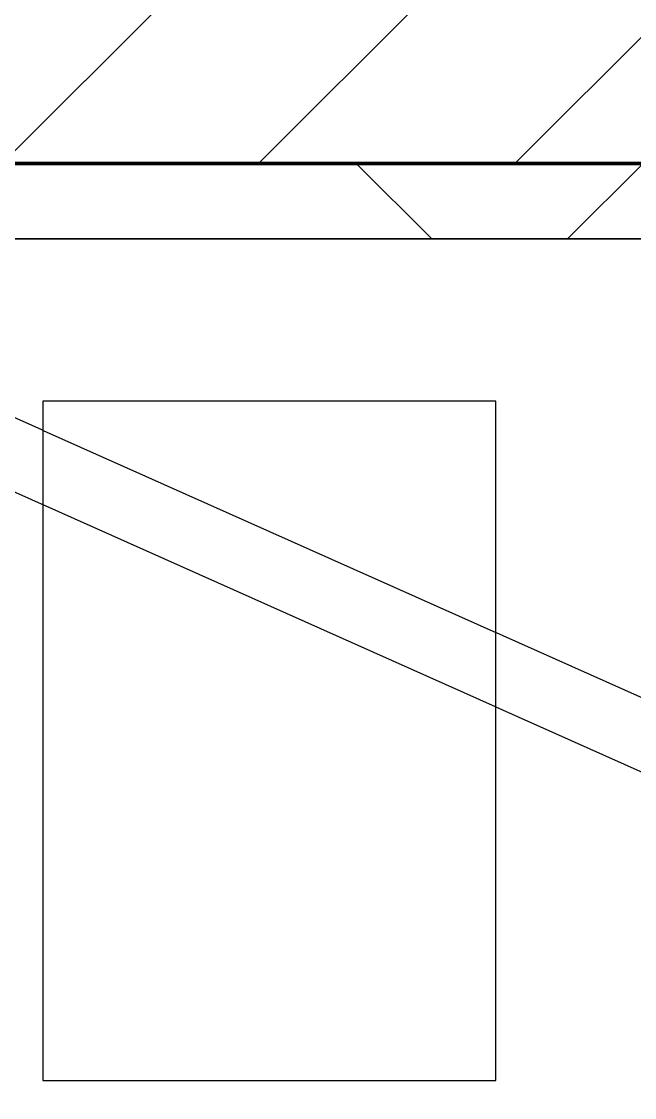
# Model space of a CAD drawing. Header units: millimetres. Extents: x -853228 to -744682, y -17776 to 32484.
# Drawn here: x -826146 to -825741, y 7325 to 8038 of the extents above; entities that cross this region are included whole.
import ezdxf
from ezdxf.xclip import XClip

# ---------------------------------------------------------------- set-up
doc = ezdxf.new("R2010")
doc.units = ezdxf.units.MM
doc.header["$XCLIPFRAME"] = 0
doc.layers.add('000 - WIPEOUT', color=250, linetype='Continuous')
doc.layers.add('A11_ALU.SOLID SHEET', color=2, linetype='Continuous')
for name, color, linetype, lineweight in [('A-DOOR-E', 2, 'Continuous', 25), ('A-GLAZ-CURT', 2, 'Continuous', 9), ('A-WALL', 5, 'Continuous', 35), ('A-WALL-FNSH', 2, 'Continuous', 35), ('A-WALL-PATT', 1, 'Continuous', 9)]:
    doc.layers.add(name, color=color, linetype=linetype, lineweight=lineweight)

# ---------------------------------------------------------------- blocks, each defined once
blk = doc.blocks.new('DPA_AC-SG-PI - A1_1200x1300 mm-9434749-4281-01 ENLARGED LOWER PLATFORM LEVEL - REFLECTED CEILING PLAN - SHEET 2')
at = {"layer": 'A-DOOR-E'}
for p, q in [((-556.64, 29.95), (494.88, -439.85)), ((476.52, -480.94), (-575, -11.13))]:
    blk.add_line(p, q, dxfattribs=at)
blk = doc.blocks.new('PPLS-PP19_Custom Tile Pattern - Custom Tile Pattern-V51-4281-01 ENLARGED LOWER PLATFORM LEVEL - REFLECTED CEILING PLAN - SHEET 2')
at = {"layer": 'A-GLAZ-CURT'}
for p, q in [((-300, 0), (300, 0)), ((300, 0), (-300, 0)), ((195.99, 0), (213.31, 0)), ((213.31, 0), (195.99, 0)), ((230.06, 0), (300, 0)), ((-300, -50), (300, -50)), ((300, -50), (-300, -50))]:
    blk.add_line(p, q, dxfattribs=at)
for points, knots in [([(70.61, 0), (66.16, 0), (55.8, 0), (39.61, 0), (24.74, 0), (2.64, 0), (-17.84, 0), (-30.57, 0), (-31.82, 0), (-32, 0)], [-4647.237329, -4647.237329, -4647.237329, -4647.237329, -4326.416877, -4098.545751, -3766.694881, -3333.063701, -2994.501669, -2698.150104, -2614.070998, -2614.070998, -2614.070998, -2614.070998]), ([(-26.21, 0), (-22.74, 0), (-13.45, 0), (8.61, 0), (15.02, 0), (22.91, 0), (31, 0), (39.04, 0), (51.19, 0), (58.74, 0), (61.34, 0), (61.45, 0)], [-3103.762961, -3103.762961, -3103.762961, -3103.762961, -2864.387349, -2439.246196, -2084.094819, -1956.422387, -1818.904206, -1645.594513, -1443.202566, -1228.752106, -1120.932285, -1120.932285, -1120.932285, -1120.932285]), ([(-25.4, 0), (-24.28, 0), (-14.75, 0), (8.83, 0), (43.36, 0), (70.92, 0), (82.12, 0), (83.66, 0)], [-5933.180103, -5933.180103, -5933.180103, -5933.180103, -5862.463379, -5340.621928, -4573.028122, -4094.177415, -3869.465285, -3869.465285, -3869.465285, -3869.465285]), ([(103.09, 0), (101.08, 0), (86.31, 0), (63.34, 0), (35.84, 0), (12, 0), (3.08, 0), (-1.67, 0), (-2.25, 0)], [-375.435014, -375.435014, -375.435014, -375.435014, -369.147452, -330.153101, -307.516438, -285.83788, -246.234814, -234.646884, -234.646884, -234.646884, -234.646884]), ([(27.44, 0), (27.9, 0), (29.54, 0), (38.07, 0), (53.39, 0), (71.67, 0), (84.83, 0), (86.01, 0), (92.51, 0), (94.33, 0)], [-5037.309798, -5037.309798, -5037.309798, -5037.309798, -4887.603822, -4705.298446, -4353.683244, -3960.84581, -3759.045785, -3336.541051, -2783.776468, -2783.776468, -2783.776468, -2783.776468]), ([(136.44, 0), (121.66, 0), (86.93, 0), (51.16, 0), (31.18, 0)], [-106.750556, -106.750556, -106.750556, -106.750556, -59.610984, 0, 0, 0, 0]), ([(42.73, 0), (56.49, 0), (79.84, 0), (102.59, 0), (111.35, 0)], [-389.350667, -389.350667, -389.350667, -389.350667, -346.313304, -319.001686, -319.001686, -319.001686, -319.001686]), ([(42.73, 0), (44.3, 0), (52.29, 0), (71.92, 0), (95.67, 0), (108.31, 0), (111.66, 0)], [-123.797213, -123.797213, -123.797213, -123.797213, -118.513713, -97.899267, -63.759246, -52.635709, -52.635709, -52.635709, -52.635709]), ([(76.63, 0), (74.8, 0), (67.65, 0), (55.99, 0), (46.37, 0), (42.84, 0)], [-3095.572228, -3095.572228, -3095.572228, -3095.572228, -2950.589685, -2634.532728, -2450.661347, -2450.661347, -2450.661347, -2450.661347]), ([(42.93, 0), (43.4, 0), (50.63, 0), (64.79, 0), (89.22, 0), (104.92, 0), (110.97, 0)], [-307.218636, -307.218636, -307.218636, -307.218636, -305.899624, -287.17622, -249.500363, -218.659988, -218.659988, -218.659988, -218.659988]), ([(42.94, 0), (44.21, 0), (48.33, 0), (57.76, 0), (64.47, 0), (72.74, 0), (75.22, 0), (76.03, 0), (76.21, 0)], [-968.174444, -968.174444, -968.174444, -968.174444, -901.315459, -753.071572, -495.328968, -421.953223, -334.951786, -290.452333, -290.452333, -290.452333, -290.452333]), ([(111.41, 0), (109.32, 0), (96.29, 0), (76.86, 0), (57.82, 0), (47.66, 0), (44.47, 0), (43.24, 0)], [-410.537058, -410.537058, -410.537058, -410.537058, -401.860199, -357.622665, -341.267687, -334.000314, -329.358298, -329.358298, -329.358298, -329.358298]), ([(110.97, 0), (108.77, 0), (103.7, 0), (92.38, 0), (85.59, 0), (74.4, 0), (62.26, 0), (52.41, 0), (47.08, 0), (43.44, 0)], [-7977.04013, -7977.04013, -7977.04013, -7977.04013, -7723.759874, -7531.75727, -7135.649961, -6924.452779, -6738.82075, -6548.303034, -6347.322254, -6347.322254, -6347.322254, -6347.322254]), ([(61.47, 0), (61.47, 0), (61.21, 0), (54.61, 0), (53.71, 0), (53.56, 0)], [-1113.311073, -1113.311073, -1113.311073, -1113.311073, -1096.402191, -891.204116, -747.28819, -747.28819, -747.28819, -747.28819]), ([(76.22, 0), (75.58, 0), (73.64, 0), (71.05, 0), (70.61, 0)], [-193.634889, -193.634889, -193.634889, -193.634889, -31.537676, 0, 0, 0, 0]), ([(94.4, 0), (94.4, 0), (94.64, 0), (99.11, 0), (105.9, 0), (110.42, 0), (111.57, 0)], [-2348.345796, -2348.345796, -2348.345796, -2348.345796, -2310.419338, -2233.599744, -2052.234781, -1988.411763, -1988.411763, -1988.411763, -1988.411763]), ([(129.02, 0), (129.02, 0), (124.41, 0), (122.35, 0), (114.96, 0), (108.04, 0), (103.09, 0)], [-35.386604, -35.386604, -35.386604, -35.386604, -31.430235, -22.807238, -15.488593, 0, 0, 0, 0]), ([(111.67, 0), (110.86, 0), (109.19, 0), (105.66, 0), (105.23, 0), (105.23, 0)], [-9092.110255, -9092.110255, -9092.110255, -9092.110255, -9012.77275, -8966.157302, -8929.495943, -8929.495943, -8929.495943, -8929.495943]), ([(105.26, 0), (105.52, 0), (108.26, 0), (110.05, 0), (110.63, 0)], [-8920.561005, -8920.561005, -8920.561005, -8920.561005, -8814.835624, -8749.011755, -8749.011755, -8749.011755, -8749.011755]), ([(111.67, 0), (120.43, 0), (129.38, 0), (138.28, 0), (138.53, 0)], [-318.671182, -318.671182, -318.671182, -318.671182, -291.370682, -290.5735, -290.5735, -290.5735, -290.5735]), ([(111.67, 0), (114.26, 0), (122.1, 0), (139.94, 0), (163.31, 0), (185.23, 0), (193.62, 0), (194.69, 0), (194.79, 0)], [-1986.462353, -1986.462353, -1986.462353, -1986.462353, -1843.028543, -1530.39897, -1095.004608, -529.74427, -295.064701, -265.121568, -265.121568, -265.121568, -265.121568]), ([(157.9, 0), (156.77, 0), (151.67, 0), (143.29, 0), (134.04, 0), (126.24, 0), (118.6, 0), (114.86, 0), (112.97, 0), (111.67, 0)], [-10292.955006, -10292.955006, -10292.955006, -10292.955006, -10098.273015, -9847.788484, -9677.714971, -9567.007022, -9453.21225, -9220.200448, -9092.249691, -9092.249691, -9092.249691, -9092.249691]), ([(168.37, 0), (167.68, 0), (162.47, 0), (148.01, 0), (123.12, 0), (111.68, 0)], [-543.375029, -543.375029, -543.375029, -543.375029, -530.793311, -458.593899, -410.911101, -410.911101, -410.911101, -410.911101]), ([(111.7, 0), (116.08, 0), (127.08, 0), (132.42, 0), (134.6, 0)], [-217.420416, -217.420416, -217.420416, -217.420416, -194.761443, -152.241002, -152.241002, -152.241002, -152.241002]), ([(114.39, 0), (114.2, 0), (113.5, 0), (112.52, 0), (111.73, 0)], [-8148.58938, -8148.58938, -8148.58938, -8148.58938, -8105.191388, -8007.207204, -8007.207204, -8007.207204, -8007.207204]), ([(112.31, 0), (116.23, 0), (121.57, 0), (128.63, 0), (128.95, 0)], [-51.921864, -51.921864, -51.921864, -51.921864, -39.050993, -35.895543, -35.895543, -35.895543, -35.895543]), ([(128.58, 0), (128.8, 0), (130.16, 0), (139.26, 0), (152.67, 0), (161.24, 0), (162.19, 0), (162.75, 0)], [-633.326174, -633.326174, -633.326174, -633.326174, -627.736123, -618.981161, -602.094757, -592.980799, -581.414464, -581.414464, -581.414464, -581.414464]), ([(137.1, 0), (136, 0), (133.64, 0), (129.87, 0), (129.11, 0)], [-670.405967, -670.405967, -670.405967, -670.405967, -651.020627, -640.742133, -640.742133, -640.742133, -640.742133]), ([(193.8, 0), (193.33, 0), (190.11, 0), (183.13, 0), (171, 0), (161.95, 0), (161.28, 0), (158.35, 0), (157.85, 0), (157.77, 0)], [-11665.349007, -11665.349007, -11665.349007, -11665.349007, -11565.880756, -11105.624034, -10839.086983, -10768.332124, -10666.779182, -10580.760289, -10550.278881, -10550.278881, -10550.278881, -10550.278881]), ([(300, 0), (286.53, 0), (254.22, 0), (207.11, 0), (177.41, 0), (159.34, 0), (158.33, 0), (158.3, 0)], [-285.253232, -285.253232, -285.253232, -285.253232, -244.693688, -187.987675, -143.776725, -129.632772, -123.352749, -123.352749, -123.352749, -123.352749]), ([(159.07, 0), (159.13, 0), (160.84, 0), (165.21, 0), (174.15, 0), (185.98, 0), (208.82, 0), (219.42, 0), (230.06, 0)], [-115.643202, -115.643202, -115.643202, -115.643202, -114.681583, -87.660824, -65.295536, -41.623857, -24.459831, 0, 0, 0, 0]), ([(162.75, 0), (165.4, 0), (170.91, 0), (172.61, 0), (172.61, 0)], [-111.264224, -111.264224, -111.264224, -111.264224, -56.742688, -19.085662, -19.085662, -19.085662, -19.085662]), ([(247.1, 0), (246.76, 0), (245.04, 0), (238.34, 0), (226.56, 0), (221.1, 0), (200.27, 0), (182.99, 0), (174.27, 0), (169.67, 0), (168.99, 0)], [-9649.085549, -9649.085549, -9649.085549, -9649.085549, -9581.591397, -9406.094246, -9221.510254, -9016.44624, -8717.832359, -8253.978395, -8152.463617, -8069.855175, -8069.855175, -8069.855175, -8069.855175]), ([(215.22, 0), (214.62, 0), (210.55, 0), (203.98, 0), (187.54, 0), (175.3, 0), (169.49, 0)], [-203.825446, -203.825446, -203.825446, -203.825446, -198.527383, -184.406837, -162.427601, -142.916156, -142.916156, -142.916156, -142.916156]), ([(171.51, 0), (176.48, 0), (193.23, 0), (201.73, 0), (208.81, 0), (213.9, 0), (241.96, 0), (266.73, 0), (281.71, 0), (291.71, 0), (296.52, 0), (297.86, 0), (298.09, 0)], [-7971.819559, -7971.819559, -7971.819559, -7971.819559, -7784.112253, -7606.717214, -7289.299508, -7042.621073, -6582.165592, -6068.460911, -5766.029927, -5566.724884, -5280.360606, -5199.253518, -5199.253518, -5199.253518, -5199.253518]), ([(172.07, 0), (177.66, 0), (187.87, 0), (201.08, 0), (207.47, 0), (213.96, 0), (215.11, 0)], [-255.364076, -255.364076, -255.364076, -255.364076, -237.955587, -223.92608, -215.862851, -208.75215, -208.75215, -208.75215, -208.75215]), ([(300, 0), (288.22, 0), (262, 0), (230.43, 0), (219.94, 0), (219.02, 0)], [-12528.858583, -12528.858583, -12528.858583, -12528.858583, -11905.454923, -11162.864862, -10856.732305, -10856.732305, -10856.732305, -10856.732305]), ([(219.9, 0), (220.86, 0), (227.84, 0), (242.06, 0), (246.54, 0), (246.96, 0)], [-10670.940496, -10670.940496, -10670.940496, -10670.940496, -10511.382485, -9925.173265, -9834.877357, -9834.877357, -9834.877357, -9834.877357]), ([(284.76, 0), (284.76, 0), (285.09, 0), (287.47, 0), (293.59, 0), (297.76, 0), (300, 0)], [-4110.630118, -4110.630118, -4110.630118, -4110.630118, -4053.389046, -3959.664717, -3862.421465, -3746.95702, -3746.95702, -3746.95702, -3746.95702]), ([(297.38, 0), (295.84, 0), (291.62, 0), (285.38, 0), (284.87, 0)], [-4803.172655, -4803.172655, -4803.172655, -4803.172655, -4358.271401, -4143.037883, -4143.037883, -4143.037883, -4143.037883])]:
    blk.add_open_spline(points, degree=3, knots=knots, dxfattribs=at)
for points in [[(80.35, 0), (79.57, 0), (78.27, 0), (76.63, 0)], [(84.06, 0), (83.48, 0), (82.41, 0), (81.72, 0)], [(112.42, 0), (112.89, 0), (113.25, 0), (113.59, 0)], [(168.74, 0), (168.74, 0), (169.81, 0), (171.51, 0)], [(195.11, 0), (194.91, 0), (194.44, 0), (193.8, 0)]]:
    blk.add_open_spline(points, degree=3, dxfattribs=at)
blk = doc.blocks.new('PPLS-PP19_Custom Tile Pattern - Custom Tile Pattern-V52-4281-01 ENLARGED LOWER PLATFORM LEVEL - REFLECTED CEILING PLAN - SHEET 2')
at = {"layer": 'A-GLAZ-CURT'}
for p, q in [((-300, 0), (133.65, 0)), ((133.65, 0), (-300, 0)), ((-293.07, 0), (-275.75, 0)), ((-275.75, 0), (-293.07, 0)), ((-222.32, 0), (-213.66, 0)), ((-213.66, 0), (-222.32, 0)), ((-212.55, 0), (-205, 0)), ((-205, 0), (-212.55, 0)), ((-300, -50), (245.56, -50)), ((245.56, -50), (-300, -50))]:
    blk.add_line(p, q, dxfattribs=at)
at = {"layer": 'A-GLAZ-CURT', "flags": 128}
for points in [[(-300, 0), (-291.56, 0), (-283.3, 0), (-275.2, 0), (-267.26, 0), (-259.45, 0), (-251.77, 0), (-244.2, 0), (-236.74, 0), (-229.36, 0), (-222.06, 0), (-214.83, 0), (-207.71, 0), (-200.76, 0), (-194.02, 0), (-187.54, 0), (-181.38, 0), (-175.58, 0), (-170.25, 0), (-165.64, 0), (-162.01, 0), (-159.53, 0), (-157.46, 0), (-154.52, 0), (-149.42, 0), (-141.84, 0), (-132.81, 0)], [(-134.16, 0), (-140.03, 0), (-145.5, 0), (-150.63, 0), (-155.53, 0), (-160.27, 0), (-164.95, 0), (-169.65, 0), (-174.47, 0), (-179.49, 0), (-184.81, 0), (-190.44, 0), (-196.37, 0), (-202.58, 0), (-209.04, 0), (-215.73, 0), (-222.63, 0), (-229.72, 0), (-236.97, 0), (-244.39, 0), (-251.96, 0), (-259.67, 0), (-267.51, 0), (-275.48, 0), (-283.55, 0), (-291.73, 0), (-300, 0)]]:
    blk.add_lwpolyline(points, dxfattribs=at)
at = {"layer": 'A-GLAZ-CURT'}
for points, knots in [([(-300, 0), (-284.65, 0), (-236.57, 0), (-185.68, 0), (-153.56, 0), (-143.85, 0)], [-5323.127839, -5323.127839, -5323.127839, -5323.127839, -4502.809032, -2700.551212, -1774.375946, -1774.375946, -1774.375946, -1774.375946]), ([(-212.55, 0), (-213.1, 0), (-234.56, 0), (-262.56, 0), (-294.48, 0), (-300, 0)], [-15168.26349, -15168.26349, -15168.26349, -15168.26349, -15131.813646, -13729.592194, -13439.944408, -13439.944408, -13439.944408, -13439.944408]), ([(-137.88, 0), (-140.56, 0), (-147.66, 0), (-147.69, 0), (-158.72, 0), (-174.02, 0), (-185.59, 0), (-209.77, 0), (-232.01, 0), (-255.22, 0), (-262.59, 0), (-264.9, 0), (-265.4, 0)], [-3187.727384, -3187.727384, -3187.727384, -3187.727384, -2919.378265, -2477.344047, -2237.412286, -2029.680487, -1755.085331, -1400.429864, -858.079193, -543.655514, -208.940337, 0, 0, 0, 0]), ([(-258.6, 0), (-257.91, 0), (-254.26, 0), (-241.25, 0), (-226.11, 0), (-216.2, 0), (-212.94, 0)], [-5722.54675, -5722.54675, -5722.54675, -5722.54675, -5657.471696, -5413.335975, -5017.494783, -4839.200608, -4839.200608, -4839.200608, -4839.200608]), ([(-213.59, 0), (-216.64, 0), (-222.26, 0), (-231.26, 0), (-233.46, 0), (-234, 0)], [-1138.186603, -1138.186603, -1138.186603, -1138.186603, -978.033455, -846.069444, -682.911962, -682.911962, -682.911962, -682.911962]), ([(-233.49, 0), (-233.44, 0), (-232.38, 0), (-230.74, 0), (-225.3, 0), (-223.63, 0)], [-455.274641, -455.274641, -455.274641, -455.274641, -440.605512, -119.536984, 0, 0, 0, 0]), ([(-223.63, 0), (-219.39, 0), (-206.17, 0), (-188.58, 0), (-169.02, 0), (-152.12, 0), (-136.84, 0), (-127.33, 0), (-124.19, 0), (-123.43, 0), (-123.28, 0)], [-5463.295695, -5463.295695, -5463.295695, -5463.295695, -5161.076232, -4739.070012, -4465.409639, -4149.119819, -3839.893365, -3647.167523, -3488.92562, -3439.852845, -3439.852845, -3439.852845, -3439.852845]), ([(-212.58, 0), (-209.53, 0), (-200.2, 0), (-185.8, 0), (-171.77, 0), (-158.7, 0), (-157.22, 0)], [-4832.723979, -4832.723979, -4832.723979, -4832.723979, -4666.091899, -4349.945572, -4000.813434, -3840.635403, -3840.635403, -3840.635403, -3840.635403]), ([(-143.59, 0), (-144.88, 0), (-149.96, 0), (-162.01, 0), (-177.91, 0), (-196.07, 0), (-207.48, 0), (-212.55, 0)], [-2385.047688, -2385.047688, -2385.047688, -2385.047688, -2308.929706, -2113.765672, -1763.376603, -1422.553702, -1156.301746, -1156.301746, -1156.301746, -1156.301746]), ([(-74.66, 0), (-76.99, 0), (-92.49, 0), (-133.57, 0), (-182.85, 0), (-211.88, 0)], [-19336.542563, -19336.542563, -19336.542563, -19336.542563, -18935.241197, -17136.203329, -15183.337975, -15183.337975, -15183.337975, -15183.337975]), ([(-152.35, 0), (-151.03, 0), (-148.64, 0), (-145.84, 0), (-144.53, 0)], [-3494.978217, -3494.978217, -3494.978217, -3494.978217, -3371.022232, -3302.946446, -3302.946446, -3302.946446, -3302.946446]), ([(-118.78, 0), (-121.86, 0), (-126.28, 0), (-136.96, 0), (-147.46, 0), (-150.03, 0), (-150.57, 0)], [-5938.474035, -5938.474035, -5938.474035, -5938.474035, -5700.061948, -5508.838257, -5298.784692, -5196.16478, -5196.16478, -5196.16478, -5196.16478]), ([(-150.34, 0), (-150.07, 0), (-148.37, 0), (-146.35, 0), (-143.97, 0)], [-4948.728362, -4948.728362, -4948.728362, -4948.728362, -4883.323924, -4577.573735, -4577.573735, -4577.573735, -4577.573735]), ([(-146.69, 0), (-146.59, 0), (-146, 0), (-144.85, 0), (-143.74, 0)], [-420.34245, -420.34245, -420.34245, -420.34245, -406.956646, -350.285375, -350.285375, -350.285375, -350.285375]), ([(-143.65, 0), (-142.67, 0), (-138.1, 0), (-127.26, 0), (-107.3, 0), (-90.42, 0), (-75.26, 0), (-68.41, 0), (-65.12, 0), (-63.63, 0)], [-4563.929388, -4563.929388, -4563.929388, -4563.929388, -4440.880425, -4054.690705, -3793.097032, -3402.597032, -3144.956779, -3050.982048, -2969.237017, -2969.237017, -2969.237017, -2969.237017]), ([(-143.62, 0), (-142.49, 0), (-134.63, 0), (-128.29, 0), (-125.15, 0)], [-348.244909, -348.244909, -348.244909, -348.244909, -290.263673, 0, 0, 0, 0]), ([(-143.61, 0), (-135.61, 0), (-123.33, 0), (-110.8, 0), (-99.5, 0), (-91.46, 0)], [-1766.653862, -1766.653862, -1766.653862, -1766.653862, -1002.059161, -460.363443, 0, 0, 0, 0]), ([(-26.75, 0), (-27.82, 0), (-36.18, 0), (-53.55, 0), (-78.2, 0), (-110.94, 0), (-128.67, 0), (-142.38, 0), (-143.56, 0)], [-8718.362214, -8718.362214, -8718.362214, -8718.362214, -8532.293389, -8073.216054, -7508.296369, -7004.680444, -6449.282163, -6393.465623, -6393.465623, -6393.465623, -6393.465623]), ([(-143.5, 0), (-139.51, 0), (-137.22, 0), (-133.93, 0), (-128.78, 0), (-126.5, 0)], [-6001.686034, -6001.686034, -6001.686034, -6001.686034, -5560.701257, -5364.112219, -5231.017328, -5231.017328, -5231.017328, -5231.017328]), ([(-133.82, 0), (-135.51, 0), (-137.36, 0), (-142.86, 0), (-143.33, 0)], [-2731.647847, -2731.647847, -2731.647847, -2731.647847, -2418.507304, -2390.191866, -2390.191866, -2390.191866, -2390.191866]), ([(-86.16, 0), (-91.37, 0), (-104.13, 0), (-122.65, 0), (-136.41, 0), (-141.59, 0), (-143.11, 0)], [-1681.3698, -1681.3698, -1681.3698, -1681.3698, -1374.161226, -945.742622, -741.901385, -630.513675, -630.513675, -630.513675, -630.513675])]:
    blk.add_open_spline(points, degree=3, knots=knots, dxfattribs=at)
for points in [[(-143.63, 0), (-146.06, 0), (-148.18, 0), (-149.07, 0)], [(-148.23, 0), (-147.18, 0), (-145.91, 0), (-144.74, 0)], [(-143.68, 0), (-145.32, 0), (-146.52, 0), (-146.95, 0)], [(-143.7, 0), (-142.38, 0), (-140.76, 0), (-138.62, 0)]]:
    blk.add_open_spline(points, degree=3, dxfattribs=at)
blk = doc.blocks.new('*U516')
at = {"layer": 'A-GLAZ-CURT', "rotation": 180}
for name, p in [('PPLS-PP19_Custom Tile Pattern - Custom Tile Pattern-V52-4281-01 ENLARGED LOWER PLATFORM LEVEL - REFLECTED CEILING PLAN - SHEET 2', (-24600, 4315)), ('PPLS-PP19_Custom Tile Pattern - Custom Tile Pattern-V51-4281-01 ENLARGED LOWER PLATFORM LEVEL - REFLECTED CEILING PLAN - SHEET 2', (-24000, 4315))]:
    blk.add_blockref(name, p, dxfattribs=at)
blk = doc.blocks.new('DPA_AC-SG-PI - A1_1200x1300 mm-9434749-4180-01 LOWER PLATFORM LEVEL - REFLECTED CEILING PLAN')
at = {"layer": 'A-DOOR-E'}
for p, q in [((-556.64, 29.95), (494.88, -439.85)), ((476.52, -480.94), (-575, -11.13))]:
    blk.add_line(p, q, dxfattribs=at)
blk = doc.blocks.new('C-1-PP19-AR-4180-01-B_20250908-040939_EXDOWNLIGHT')
at = {"layer": 'A-DOOR-E'}
blk.add_blockref('DPA_AC-SG-PI - A1_1200x1300 mm-9434749-4180-01 LOWER PLATFORM LEVEL - REFLECTED CEILING PLAN', (-81300, 4340), dxfattribs=at)
blk = doc.blocks.new('*U910')
at = {"color": 3}
blk.add_wipeout([(-225, -450), (225, -450), (225, -750), (-225, -750)], dxfattribs=at).dxf.layer = '000 - WIPEOUT'
at = {"layer": 'A11_ALU.SOLID SHEET', "color": 0, "linetype": 'ByBlock'}
blk.add_lwpolyline([(-225, -750), (225, -750), (225, -450), (-225, -450)], close=True, dxfattribs=at)
blk = doc.blocks.new('*U986')
blk.add_lwpolyline([(-87625, 350), (-76337.63, 350), (-76337.63, 4315), (-87625, 4315)], close=True)
at = {"layer": 'A11_ALU.SOLID SHEET', "linetype": 'ByBlock', "rotation": 90}
blk.add_blockref('*U910', (-81900, 3982.5), dxfattribs=at)

msp = doc.modelspace()

# ---------------------------------------------------------------- hatches: boundary and pattern name
at = {"layer": 'A-WALL-PATT', "lineweight": 9}
h = msp.add_hatch(dxfattribs=at)
h.set_pattern_fill('FP_2', color=256, style=0, pattern_type=2)
h.set_pattern_definition([(45, (0, 0), (-84.852814, 84.852814), [])])
h.paths.add_polyline_path([(-814007.37, 7944.02), (-814007.37, 8144.02), (-842657.37, 8144.02), (-842657.37, 7944.02), (-826541.23, 7944.02), (-826539.02, 7948.97), (-826527.94, 7944.02), (-814073.76, 7944.02)])

# ---------------------------------------------------------------- linework, layer by layer
at = {"layer": 'A-WALL', "color": 7, "lineweight": 70}
for p, q in [((-825382.37, 7944.02), (-826527.94, 7944.02)), ((-826527.94, 7944.02), (-825382.37, 7944.02))]:
    msp.add_line(p, q, dxfattribs=at)

# ---------------------------------------------------------------- block references
ref = msp.add_blockref('*U986', (-744682.37, 3579.02))
XClip(ref).set_block_clipping_path([(-104690.1238047113, -9620.0077451946), (-34092.6543255158, 14393.0014498748)])

# ---------------------------------------------------------------- next in the draw order: hatches: boundary and pattern name
at = {"layer": 'A-WALL-PATT', "lineweight": 9}
h = msp.add_hatch(dxfattribs=at)
h.set_pattern_fill('FP_3', color=256, style=0, pattern_type=2)
h.set_pattern_definition([(45, (0, 0), (-212.13203, 212.13203), []), (135, (0, 0), (-212.13203, -212.13203), [])])
h.paths.add_polyline_path([(-818486.1, 7894.02), (-817973.34, 7894.02), (-817973.34, 7944.02), (-826527.94, 7944.02), (-826491.55, 7927.76), (-826489.44, 7931.09), (-826482.37, 7934.02), (-826475.3, 7931.09), (-826472.37, 7924.02), (-826472.37, 7919.19), (-826414.53, 7894.02), (-820692.28, 7894.02)])
h.paths.add_polyline_path([(-826582.37, 7894.02), (-826526.34, 7894.02), (-826557.37, 7907.88), (-826541.23, 7944.02), (-834960.89, 7944.02), (-834960.89, 7894.02), (-826621.36, 7894.02)])

# ---------------------------------------------------------------- next in the draw order: linework, layer by layer
msp.add_spline([(-835882.37, 3579.02), (-801682.37, 12088.47), (-758836, 27096.51), (-744682.37, 3579.02)], degree=3)
at = {"layer": 'A-WALL-FNSH', "color": 250}
msp.add_line((-825382.37, 7894.02), (-826416.03, 7894.02), dxfattribs=at)

# ---------------------------------------------------------------- next in the draw order: block references
ref = msp.add_blockref('C-1-PP19-AR-4180-01-B_20250908-040939_EXDOWNLIGHT', (-744682.37, 3579.02))
XClip(ref).set_block_clipping_path([(-104690.1238047113, -9620.0077451946), (-34092.6543255158, 14393.0014498748)])
msp.add_blockref('*U516', (-801682.37, 3579.02))
at = {"layer": 'A-DOOR-E'}
msp.add_blockref('DPA_AC-SG-PI - A1_1200x1300 mm-9434749-4281-01 ENLARGED LOWER PLATFORM LEVEL - REFLECTED CEILING PLAN - SHEET 2', (-825982.37, 7919.02), dxfattribs=at)

doc.saveas('drawing.dxf')
